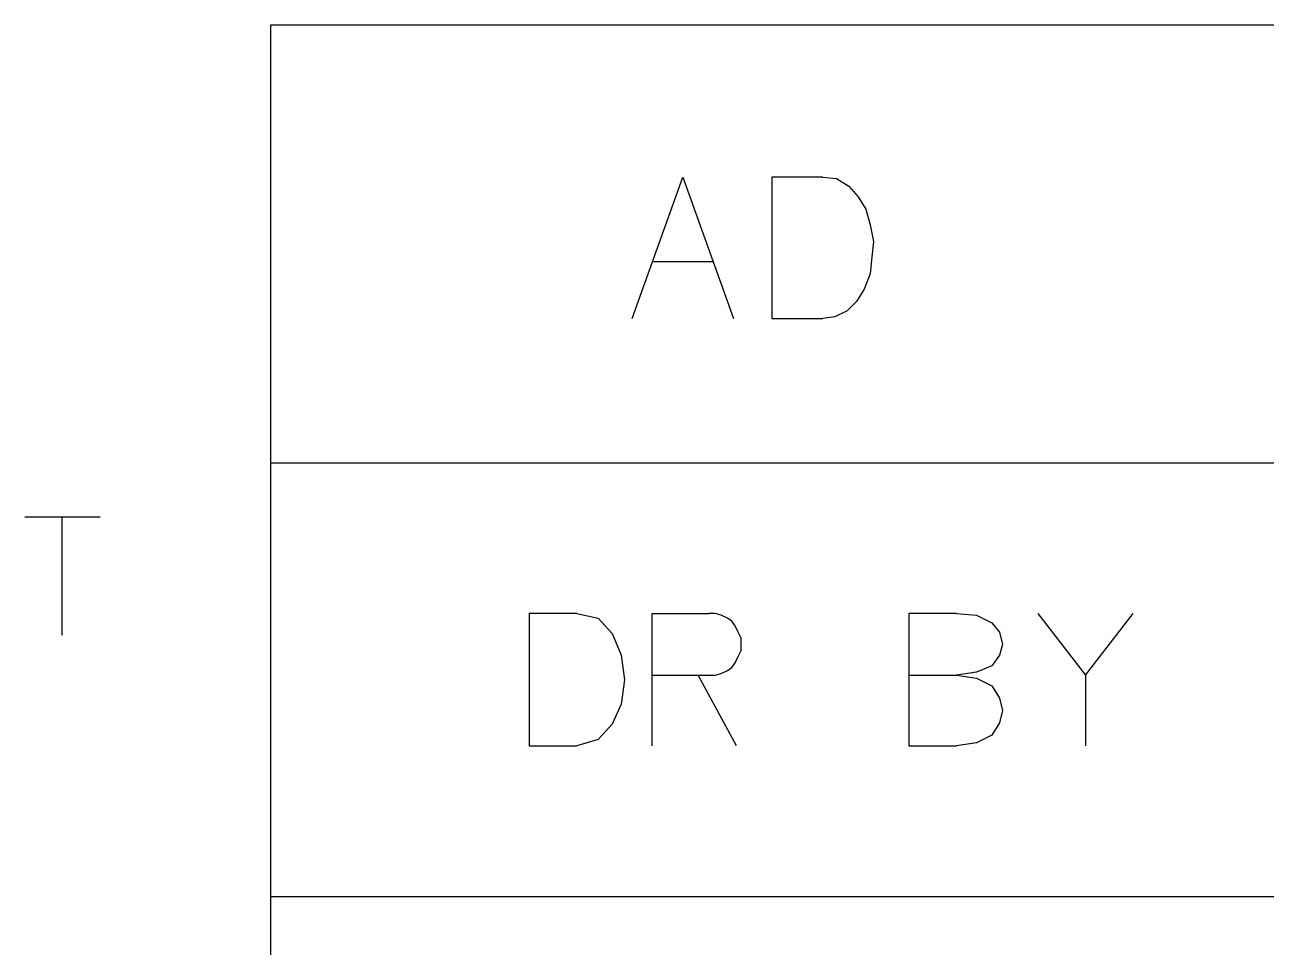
# Model space of a CAD drawing. Header units: inches. Extents: x -1698 to -1559, y -917 to -744.
# Drawn here: x -1611.63 to -1600.7, y -889.15 to -881.02 of the extents above; entities that cross this region are included whole.
import ezdxf

# ---------------------------------------------------------------- set-up
doc = ezdxf.new("R2010")
doc.units = ezdxf.units.IN
doc.layers.add('DH152', color=7, linetype='CONTINUOUS')

msp = doc.modelspace()

# ---------------------------------------------------------------- linework, layer by layer
at = {"layer": 'DH152', "color": 7}
for points in [[(-1609.46667, -916.86178), (-1609.46667, -881.0228)], [(-1609.46667, -881.0228), (-1559.18107, -881.0228)], [(-1606.2849, -883.60884), (-1605.83809, -882.36321), (-1605.39129, -883.60884)], [(-1604.606, -882.36321), (-1605.05281, -882.36321), (-1605.05281, -883.60884), (-1604.606, -883.60884)], [(-1604.606, -882.36321), (-1604.48415, -882.37674), (-1604.37583, -882.44444), (-1604.29459, -882.53922), (-1604.2269, -882.64753), (-1604.18628, -882.78293), (-1604.1592, -882.93186), (-1604.17274, -883.06726), (-1604.18628, -883.21619), (-1604.24044, -883.35159), (-1604.30813, -883.4599), (-1604.38937, -883.54114), (-1604.49769, -883.5953), (-1604.606, -883.60884)], [(-1606.09534, -883.10788), (-1605.56731, -883.10788)], [(-1609.46667, -884.88155), (-1559.18107, -884.88155)], [(-1611.63299, -885.35543), (-1610.96955, -885.35543)], [(-1611.30804, -885.35543), (-1611.30804, -886.39797)], [(-1606.77232, -886.20842), (-1607.19204, -886.20842), (-1607.19204, -887.37281), (-1606.77232, -887.37281)], [(-1606.77232, -886.20842), (-1606.58277, -886.24903), (-1606.46091, -886.38443), (-1606.37967, -886.57398), (-1606.35259, -886.79061), (-1606.37967, -887.00724), (-1606.46091, -887.18326), (-1606.58277, -887.31865), (-1606.77232, -887.37281), (-1606.77232, -887.37281)], [(-1606.10888, -887.37281), (-1606.10888, -886.20842), (-1605.60792, -886.20842)], [(-1605.32359, -886.4792), (-1605.32359, -886.42505), (-1605.35067, -886.37089), (-1605.37775, -886.31673), (-1605.40483, -886.27611), (-1605.44545, -886.24903), (-1605.49961, -886.22195), (-1605.55377, -886.20842), (-1605.60792, -886.20842), (-1605.60792, -886.20842)], [(-1603.42807, -886.20842), (-1603.84779, -886.20842), (-1603.84779, -887.37281), (-1603.42807, -887.37281)], [(-1603.42807, -886.20842), (-1603.25206, -886.22195), (-1603.11666, -886.28965), (-1603.04896, -886.37089), (-1603.02188, -886.4792), (-1603.04896, -886.57398), (-1603.11666, -886.66876), (-1603.25206, -886.72292), (-1603.42807, -886.74999), (-1603.42807, -886.74999)], [(-1602.71048, -886.20842), (-1602.29075, -886.74999), (-1602.29075, -887.37281)], [(-1602.29075, -886.74999), (-1601.87103, -886.20842)], [(-1605.60792, -886.74999), (-1605.55377, -886.74999), (-1605.49961, -886.73645), (-1605.44545, -886.70938), (-1605.40483, -886.6823), (-1605.37775, -886.64168), (-1605.35067, -886.58752), (-1605.32359, -886.53336), (-1605.32359, -886.4792), (-1605.32359, -886.4792)], [(-1606.10888, -886.74999), (-1605.60792, -886.74999)], [(-1605.36421, -887.37281), (-1605.7027, -886.74999)], [(-1603.84779, -886.74999), (-1603.42807, -886.74999)], [(-1603.42807, -886.74999), (-1603.25206, -886.77707), (-1603.11666, -886.84477), (-1603.04896, -886.95309), (-1603.02188, -887.0614), (-1603.04896, -887.16972), (-1603.11666, -887.27803), (-1603.25206, -887.34573), (-1603.42807, -887.37281), (-1603.42807, -887.37281)], [(-1609.46667, -888.69968), (-1559.18107, -888.69968)]]:
    msp.add_lwpolyline(points, dxfattribs=at)

doc.saveas('drawing.dxf')
